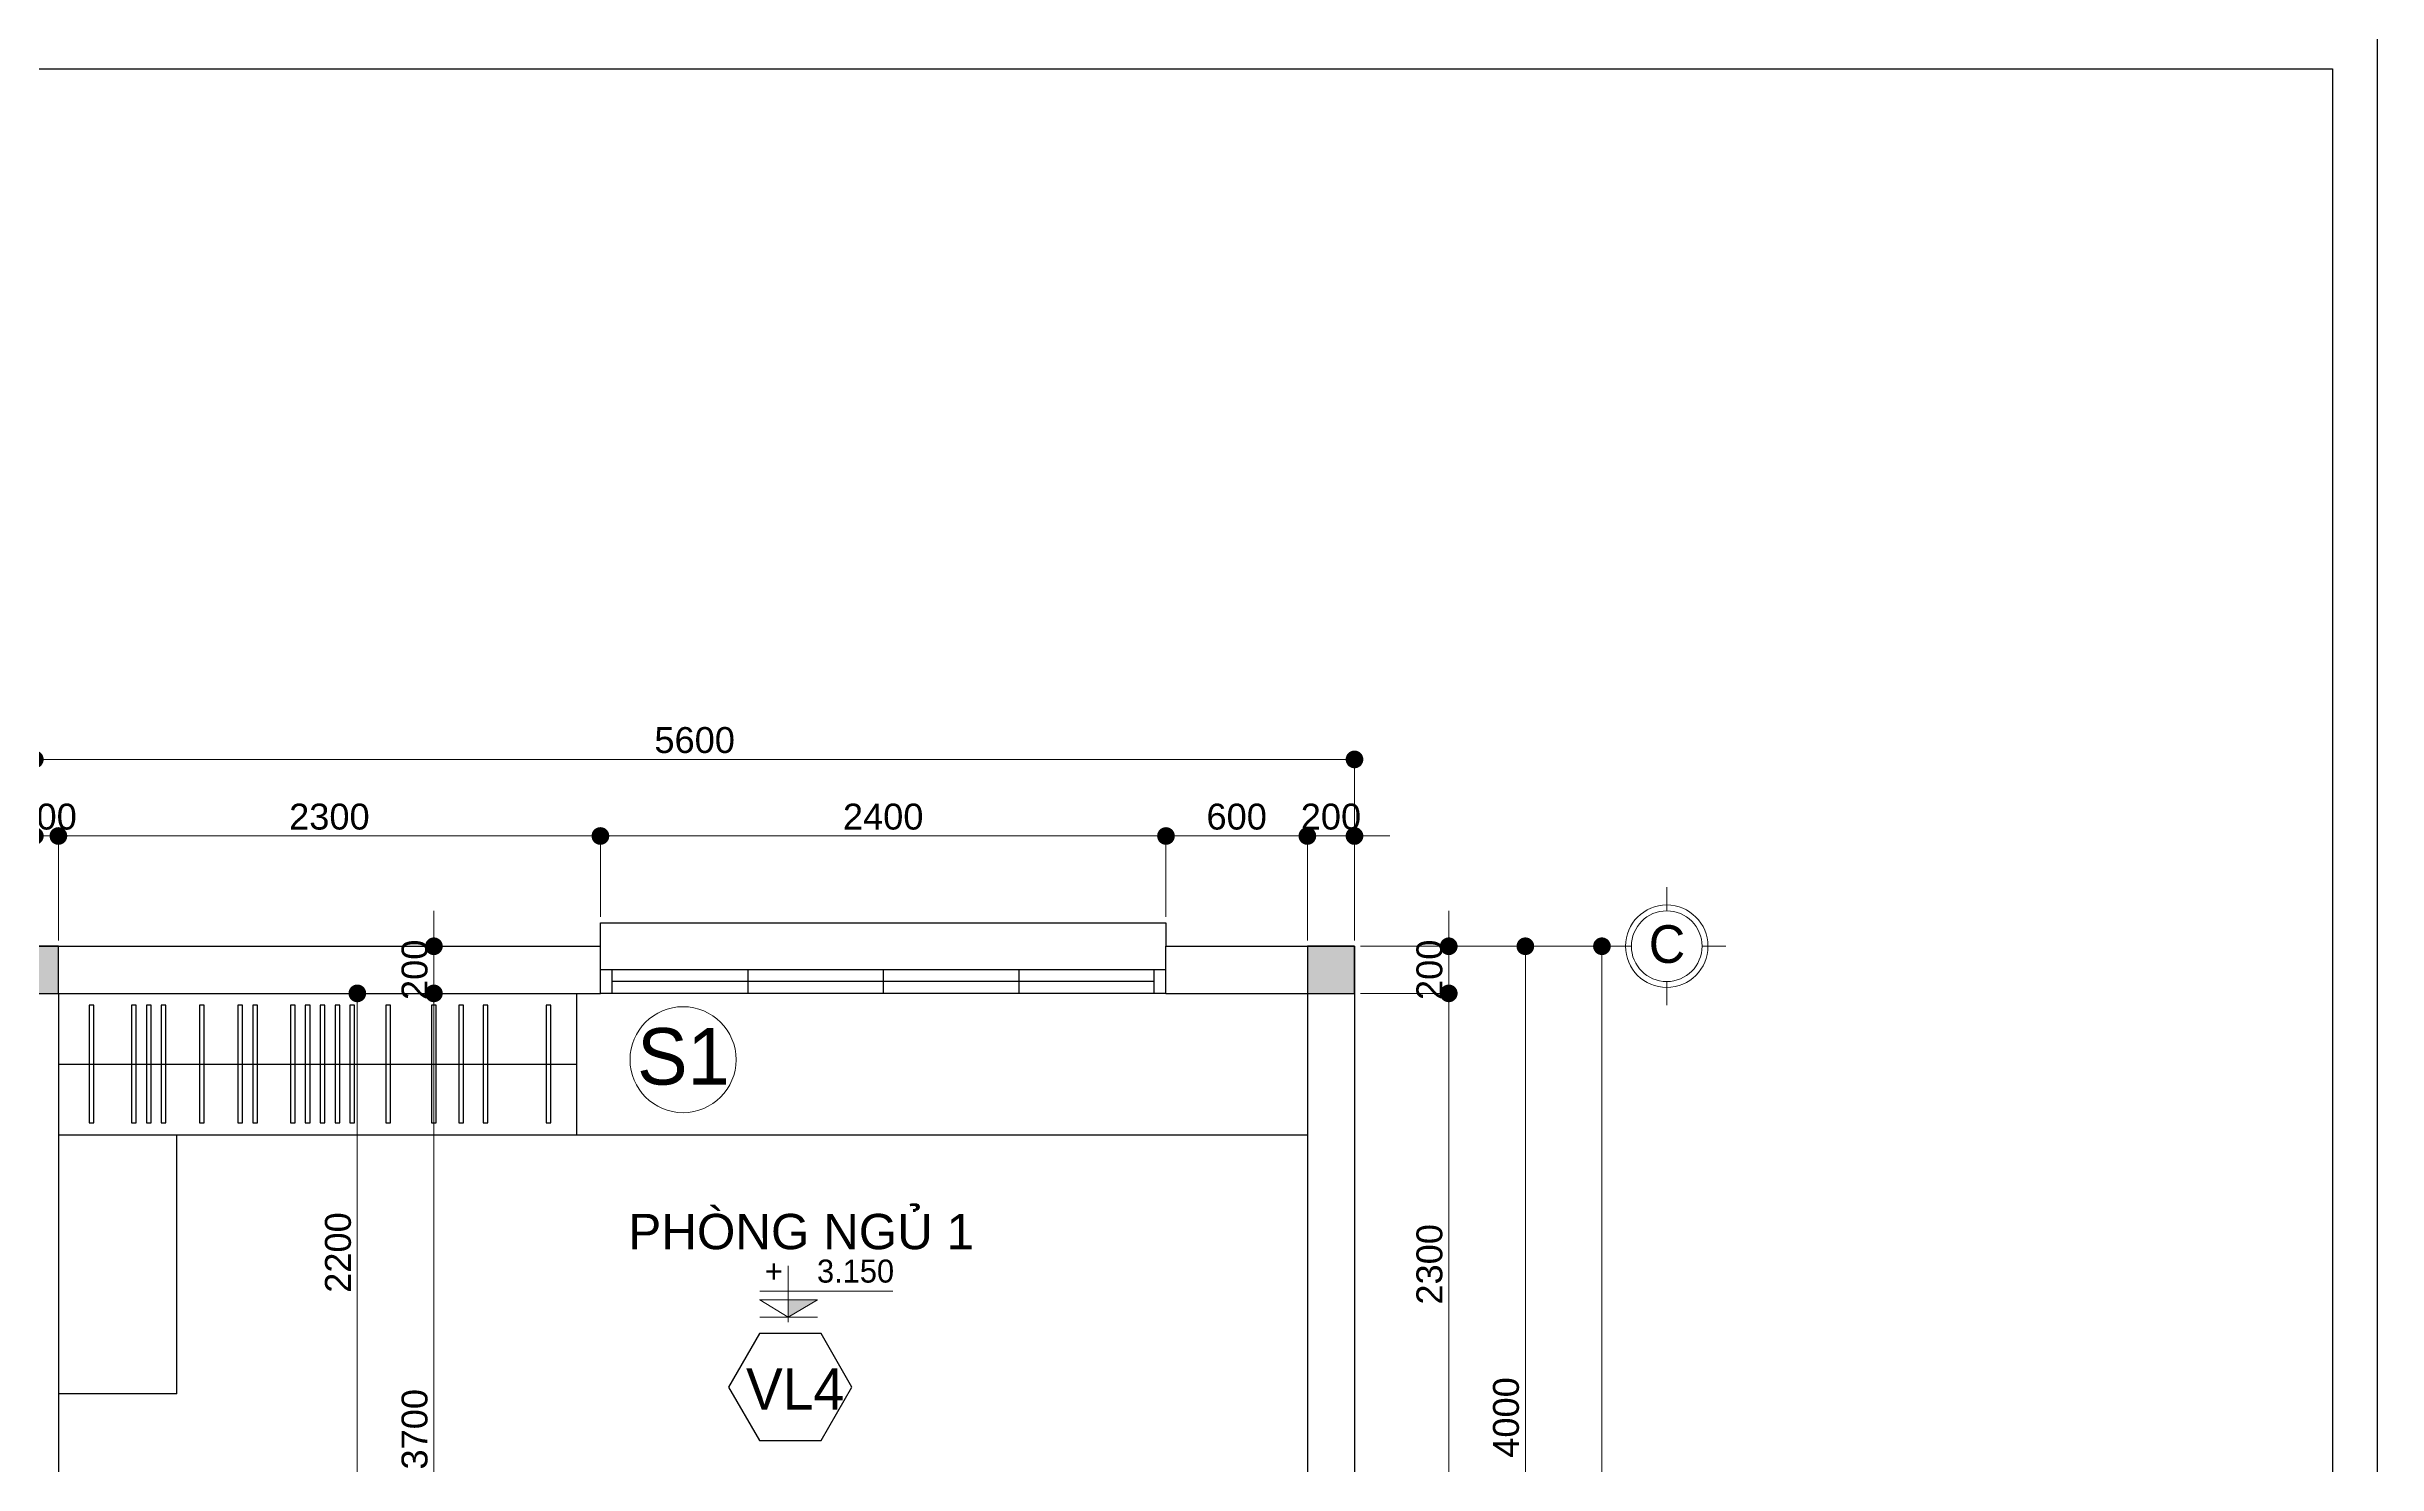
# Model space of a CAD drawing. Header units: millimetres. Extents: x -257631 to 60726, y -119421 to -4977.
# Drawn here: x -222865 to -203084, y -55350 to -43315 of the extents above; entities that cross this region are included whole.
import ezdxf
from ezdxf.enums import TextEntityAlignment as Align

# ---------------------------------------------------------------- set-up
doc = ezdxf.new("R2010")
doc.units = ezdxf.units.MM
doc.header["$LTSCALE"] = 400
doc.header["$MEASUREMENT"] = 0
doc.header["$PDMODE"] = 35
for name, color, linetype in [('DIM', 144, 'Continuous'), ('HACTH', 8, 'Continuous'), ('KHUNG', 5, 'Continuous'), ('net 2', 7, 'Continuous'), ('net 3', 144, 'Continuous'), ('NUOC', 2, 'Continuous'), ('THAY', 7, 'Continuous'), ('VTH-TRUC', 1, 'Continuous')]:
    doc.layers.add(name, color=color, linetype=linetype)
doc.layers.add('VTH- HATCH', color=8, linetype='Continuous', lineweight=9)
doc.layers.add('VTH-GHI CHU- KI HIEU', color=7, linetype='Continuous', lineweight=13)
doc.styles.add('100_dim', font='VAVOB.TTF', dxfattribs={"height": 220})
doc.styles.add('100_tieude', font='VAVOB.TTF', dxfattribs={"height": 500})
doc.styles.add('VNI-AVO', font='vhelven.ttf', dxfattribs={"height": 220})
doc.dimstyles.new('style-50', dxfattribs={"dimscale": 0, "dimtxt": 2.3, "dimasz": 150, "dimexe": 50, "dimexo": 50, "dimgap": 50, "dimtad": 1, "dimdec": 0, "dimlfac": 0.5, "dimzin": 9, "dimtxsty": 'VNI-AVO', "dimblk": 'DOT', "dimcen": 0, "dimdle": 150, "dimclrd": 146, "dimclre": 146, "dimclrt": 7, "dimadec": 0, "dimazin": 0, "dimtfac": 1, "dimtdec": 0, "dimtix": 1, "dimtmove": 2, "dimatfit": 3, "dimfxl": 0, "dimlwd": 13, "dimlwe": 13, "dimarcsym": 0})

# ---------------------------------------------------------------- blocks, each defined once
blk = doc.blocks.new('VL')
at = {"layer": 'NUOC'}
blk.add_lwpolyline([(508, -7), (246, 447), (-278, 447), (-540, -7), (-278, -461), (246, -461)], close=True, dxfattribs=at)
at = {"layer": 'VTH-TRUC', "color": 7, "style": '100_tieude'}
blk.add_attdef('VL1', text='', height=350, dxfattribs=at).set_placement((25, -22), align=Align.MIDDLE_CENTER)
blk = doc.blocks.new('VTH- COTE')
at = {"layer": 'VTH-GHI CHU- KI HIEU'}
blk.add_hatch(color=256, dxfattribs=at).paths.add_polyline_path([(0, 0), (40.7, 24.3), (0, 24.3)])
for p, q in [((0, 71.4), (0, -6.7)), ((-39.3, 36.3), (145.4, 36.3)), ((-39.7, 24.3), (40.7, 24.3)), ((-39.3, 24.3), (0, 0)), ((-39.3, 0), (40.7, 0)), ((40.7, 24.3), (0, 0))]:
    blk.add_line(p, q, dxfattribs=at)
at = {"layer": 'VTH-GHI CHU- KI HIEU', "style": '100_dim'}
blk.add_attdef('%%P0.000', text='', height=32, dxfattribs=at).set_placement((147, 64.1), align=Align.MIDDLE_RIGHT)
blk = doc.blocks.new('CUA')
at = {"layer": 'VTH-TRUC', "color": 2, "lineweight": 20}
blk.add_circle((0, 0), 350, dxfattribs=at)
at = {"layer": 'VTH-TRUC', "color": 7, "style": '100_tieude'}
blk.add_attdef('A', text='', height=373, rotation=270, dxfattribs=at).set_placement((22, -2), align=Align.MIDDLE_CENTER)
blk = doc.blocks.new('_Dot')
at = {"color": 0, "linetype": 'ByBlock', "lineweight": -2}
blk.add_line((-0.5, 0), (-1, 0), dxfattribs=at)
at = {"color": 0, "linetype": 'ByBlock', "lineweight": 100, "const_width": 0.5}
blk.add_lwpolyline([(-0.25, 0, 1), (0.25, 0, 1)], format="xyb", close=True, dxfattribs=at)
blk = doc.blocks.new('*D245')
at = {"layer": 'Defpoints', "color": 0}
for p in [(7917, 87738), (8804, 87738), (5617, 87338)]:
    blk.add_point(p, dxfattribs=at)
at = {"layer": 'HACTH', "color": 146, "lineweight": 13}
for p, q in [((8804, 87888), (8804, 88038)), ((7967, 87738), (8854, 87738)), ((8804, 87338), (8804, 87738)), ((5667, 87338), (8854, 87338)), ((8804, 87188), (8804, 87038))]:
    blk.add_line(p, q, dxfattribs=at)
at = {"layer": 'HACTH', "color": 146, "lineweight": 13, "xscale": 150, "yscale": 150, "zscale": 150}
for p, rotation in [((8804, 87738), 269.9999999999899), ((8804, 87338), 89.99999999998985)]:
    blk.add_blockref('_Dot', p, dxfattribs=dict(at, rotation=rotation))
at = {"layer": 'HACTH', "color": 7, "insert": (8641, 87538), "char_height": 220, "attachment_point": 5, "rotation": 90, "style": 'VNI-AVO'}
blk.add_mtext('200', dxfattribs=at)
blk = doc.blocks.new('*D244')
at = {"layer": 'Defpoints', "color": 0}
for p in [(5617, 87338), (8804, 87338), (7417, 79938)]:
    blk.add_point(p, dxfattribs=at)
at = {"layer": 'HACTH', "color": 146, "lineweight": 13}
for p, q in [((5667, 87338), (8854, 87338)), ((8804, 80088), (8804, 87188)), ((7467, 79938), (8854, 79938))]:
    blk.add_line(p, q, dxfattribs=at)
at = {"layer": 'HACTH', "color": 146, "lineweight": 13, "xscale": 150, "yscale": 150, "zscale": 150}
for p, rotation in [((8804, 87338), 89.99999999998987), ((8804, 79938), 269.9999999999899)]:
    blk.add_blockref('_Dot', p, dxfattribs=dict(at, rotation=rotation))
at = {"layer": 'HACTH', "color": 7, "insert": (8641, 83638), "char_height": 220, "attachment_point": 5, "rotation": 90, "style": 'VNI-AVO'}
blk.add_mtext('3700', dxfattribs=at)
blk = doc.blocks.new('*D243')
at = {"layer": 'Defpoints', "color": 0}
for p in [(5617, 87338), (8154, 87338), (5617, 82938)]:
    blk.add_point(p, dxfattribs=at)
at = {"layer": 'HACTH', "color": 146, "lineweight": 13}
for p, q in [((5667, 87338), (8204, 87338)), ((8154, 83088), (8154, 87188)), ((5667, 82938), (8204, 82938))]:
    blk.add_line(p, q, dxfattribs=at)
at = {"layer": 'HACTH', "color": 146, "lineweight": 13, "xscale": 150, "yscale": 150, "zscale": 150}
for p, rotation in [((8154, 87338), 89.99999999998987), ((8154, 82938), 269.9999999999899)]:
    blk.add_blockref('_Dot', p, dxfattribs=dict(at, rotation=rotation))
at = {"layer": 'HACTH', "color": 7, "insert": (7991, 85138), "char_height": 220, "attachment_point": 5, "rotation": 90, "style": 'VNI-AVO'}
blk.add_mtext('2200', dxfattribs=at)
blk = doc.blocks.new('*D181')
at = {"layer": 'Defpoints', "color": 0}
for p in [(5417, 89324), (5417, 87788), (16617, 87738)]:
    blk.add_point(p, dxfattribs=at)
at = {"layer": 'HACTH', "color": 146, "lineweight": 13}
for p, q in [((5417, 87838), (5417, 89374)), ((16467, 89324), (5567, 89324)), ((16617, 87788), (16617, 89374))]:
    blk.add_line(p, q, dxfattribs=at)
at = {"layer": 'HACTH', "color": 146, "lineweight": 13, "xscale": 150, "yscale": 150, "zscale": 150}
for p, rotation in [((5417, 89324), 179.9999999999899), ((16617, 89324), 359.9999999999899)]:
    blk.add_blockref('_Dot', p, dxfattribs=dict(at, rotation=rotation))
at = {"layer": 'HACTH', "color": 7, "insert": (11017, 89487), "char_height": 220, "attachment_point": 5, "style": 'VNI-AVO'}
blk.add_mtext('5600', dxfattribs=at)
blk = doc.blocks.new('*D178')
at = {"layer": 'Defpoints', "color": 0}
for p in [(16617, 88674), (16217, 87738), (16617, 87738)]:
    blk.add_point(p, dxfattribs=at)
at = {"layer": 'HACTH', "color": 146, "lineweight": 13}
for p, q in [((16067, 88674), (15917, 88674)), ((16217, 87788), (16217, 88724)), ((16217, 88674), (16617, 88674)), ((16617, 87788), (16617, 88724)), ((16767, 88674), (16917, 88674))]:
    blk.add_line(p, q, dxfattribs=at)
at = {"layer": 'HACTH', "color": 146, "lineweight": 13, "xscale": 150, "yscale": 150, "zscale": 150}
for p, rotation in [((16217, 88674), 359.9999999999899), ((16617, 88674), 179.9999999999899)]:
    blk.add_blockref('_Dot', p, dxfattribs=dict(at, rotation=rotation))
at = {"layer": 'HACTH', "color": 7, "insert": (16417, 88837), "char_height": 220, "attachment_point": 5, "style": 'VNI-AVO'}
blk.add_mtext('200', dxfattribs=at)
blk = doc.blocks.new('*D177')
at = {"layer": 'Defpoints', "color": 0}
for p in [(16217, 88674), (15017, 87938), (16217, 87738)]:
    blk.add_point(p, dxfattribs=at)
at = {"layer": 'HACTH', "color": 146, "lineweight": 13}
for p, q in [((15017, 87988), (15017, 88724)), ((15167, 88674), (16067, 88674)), ((16217, 87788), (16217, 88724))]:
    blk.add_line(p, q, dxfattribs=at)
at = {"layer": 'HACTH', "color": 146, "lineweight": 13, "xscale": 150, "yscale": 150, "zscale": 150}
for p, rotation in [((15017, 88674), 179.9999999999899), ((16217, 88674), 359.9999999999899)]:
    blk.add_blockref('_Dot', p, dxfattribs=dict(at, rotation=rotation))
at = {"layer": 'HACTH', "color": 7, "insert": (15617, 88837), "char_height": 220, "attachment_point": 5, "style": 'VNI-AVO'}
blk.add_mtext('600', dxfattribs=at)
blk = doc.blocks.new('*D176')
at = {"layer": 'Defpoints', "color": 0}
for p in [(15017, 88674), (10217, 87938), (15017, 87938)]:
    blk.add_point(p, dxfattribs=at)
at = {"layer": 'HACTH', "color": 146, "lineweight": 13}
for p, q in [((10217, 87988), (10217, 88724)), ((10367, 88674), (14867, 88674)), ((15017, 87988), (15017, 88724))]:
    blk.add_line(p, q, dxfattribs=at)
at = {"layer": 'HACTH', "color": 146, "lineweight": 13, "xscale": 150, "yscale": 150, "zscale": 150}
for p, rotation in [((10217, 88674), 179.9999999999899), ((15017, 88674), 359.9999999999899)]:
    blk.add_blockref('_Dot', p, dxfattribs=dict(at, rotation=rotation))
at = {"layer": 'HACTH', "color": 7, "insert": (12617, 88837), "char_height": 220, "attachment_point": 5, "style": 'VNI-AVO'}
blk.add_mtext('2400', dxfattribs=at)
blk = doc.blocks.new('*D175')
at = {"layer": 'Defpoints', "color": 0}
for p in [(10217, 88674), (10217, 87938), (5617, 87738)]:
    blk.add_point(p, dxfattribs=at)
at = {"layer": 'HACTH', "color": 146, "lineweight": 13}
for p, q in [((5617, 87788), (5617, 88724)), ((5767, 88674), (10067, 88674)), ((10217, 87988), (10217, 88724))]:
    blk.add_line(p, q, dxfattribs=at)
at = {"layer": 'HACTH', "color": 146, "lineweight": 13, "xscale": 150, "yscale": 150, "zscale": 150}
for p, rotation in [((5617, 88674), 179.9999999999899), ((10217, 88674), 359.9999999999899)]:
    blk.add_blockref('_Dot', p, dxfattribs=dict(at, rotation=rotation))
at = {"layer": 'HACTH', "color": 7, "insert": (7917, 88837), "char_height": 220, "attachment_point": 5, "style": 'VNI-AVO'}
blk.add_mtext('2300', dxfattribs=at)
blk = doc.blocks.new('*D174')
at = {"layer": 'Defpoints', "color": 0}
for p in [(5617, 88674), (5417, 87738), (5617, 87738)]:
    blk.add_point(p, dxfattribs=at)
at = {"layer": 'HACTH', "color": 146, "lineweight": 13}
for p, q in [((5267, 88674), (5117, 88674)), ((5417, 87788), (5417, 88724)), ((5417, 88674), (5617, 88674)), ((5617, 87788), (5617, 88724)), ((5767, 88674), (5917, 88674))]:
    blk.add_line(p, q, dxfattribs=at)
at = {"layer": 'HACTH', "color": 146, "lineweight": 13, "xscale": 150, "yscale": 150, "zscale": 150}
for p, rotation in [((5417, 88674), 359.9999999999899), ((5617, 88674), 179.9999999999899)]:
    blk.add_blockref('_Dot', p, dxfattribs=dict(at, rotation=rotation))
at = {"layer": 'HACTH', "color": 7, "insert": (5517, 88837), "char_height": 220, "attachment_point": 5, "style": 'VNI-AVO'}
blk.add_mtext('100', dxfattribs=at)
blk = doc.blocks.new('TRUC')
at = {"layer": 'KHUNG', "lineweight": 20}
blk.add_circle((0, -500), 300, dxfattribs=at)
at = {"layer": 'VTH-TRUC', "color": 2, "lineweight": 20}
for p, q in [((0, -200), (0, 0)), ((-300, -500), (-500, -500)), ((300, -500), (500, -500)), ((0, -800), (0, -1000))]:
    blk.add_line(p, q, dxfattribs=at)
blk.add_circle((0, -500), 350, dxfattribs=at)
at = {"layer": 'VTH-TRUC', "color": 7, "style": '100_tieude'}
blk.add_attdef('A', text='', height=320, dxfattribs=at).set_placement((2, -482), align=Align.MIDDLE_CENTER)
blk = doc.blocks.new('*D165')
at = {"layer": 'Defpoints', "color": 0}
for p in [(16617, 87738), (16667, 72738), (18717, 72738)]:
    blk.add_point(p, dxfattribs=at)
at = {"layer": 'HACTH', "color": 146, "lineweight": 13}
for p, q in [((16667, 87738), (18767, 87738)), ((18717, 87588), (18717, 72888)), ((16717, 72738), (18767, 72738))]:
    blk.add_line(p, q, dxfattribs=at)
at = {"layer": 'HACTH', "color": 146, "lineweight": 13, "xscale": 150, "yscale": 150, "zscale": 150}
for p, rotation in [((18717, 87738), 89.99999999998985), ((18717, 72738), 269.9999999999899)]:
    blk.add_blockref('_Dot', p, dxfattribs=dict(at, rotation=rotation))
at = {"layer": 'HACTH', "color": 7, "insert": (18554, 80238), "char_height": 220, "attachment_point": 5, "rotation": 90, "style": 'VNI-AVO'}
blk.add_mtext('7500', dxfattribs=at)
blk = doc.blocks.new('*D164')
at = {"layer": 'Defpoints', "color": 0}
for p in [(16617, 87738), (18067, 87738), (17067, 79738)]:
    blk.add_point(p, dxfattribs=at)
at = {"layer": 'HACTH', "color": 146, "lineweight": 13}
for p, q in [((16667, 87738), (18117, 87738)), ((18067, 79888), (18067, 87588)), ((17117, 79738), (18117, 79738))]:
    blk.add_line(p, q, dxfattribs=at)
at = {"layer": 'HACTH', "color": 146, "lineweight": 13, "xscale": 150, "yscale": 150, "zscale": 150}
for p, rotation in [((18067, 87738), 89.99999999998987), ((18067, 79738), 269.9999999999899)]:
    blk.add_blockref('_Dot', p, dxfattribs=dict(at, rotation=rotation))
at = {"layer": 'HACTH', "color": 7, "insert": (17904, 83738), "char_height": 220, "attachment_point": 5, "rotation": 90, "style": 'VNI-AVO'}
blk.add_mtext('4000', dxfattribs=at)
blk = doc.blocks.new('*D158')
at = {"layer": 'Defpoints', "color": 0}
for p in [(16617, 87338), (16817, 82738), (17417, 82738)]:
    blk.add_point(p, dxfattribs=at)
at = {"layer": 'HACTH', "color": 146, "lineweight": 13}
for p, q in [((16667, 87338), (17467, 87338)), ((17417, 87188), (17417, 82888)), ((16867, 82738), (17467, 82738))]:
    blk.add_line(p, q, dxfattribs=at)
at = {"layer": 'HACTH', "color": 146, "lineweight": 13, "xscale": 150, "yscale": 150, "zscale": 150}
for p, rotation in [((17417, 87338), 89.99999999998985), ((17417, 82738), 269.9999999999899)]:
    blk.add_blockref('_Dot', p, dxfattribs=dict(at, rotation=rotation))
at = {"layer": 'HACTH', "color": 7, "insert": (17254, 85038), "char_height": 220, "attachment_point": 5, "rotation": 90, "style": 'VNI-AVO'}
blk.add_mtext('2300', dxfattribs=at)
blk = doc.blocks.new('*D157')
at = {"layer": 'Defpoints', "color": 0}
for p in [(16617, 87738), (16617, 87338), (17417, 87338)]:
    blk.add_point(p, dxfattribs=at)
at = {"layer": 'HACTH', "color": 146, "lineweight": 13}
for p, q in [((17417, 87888), (17417, 88038)), ((16667, 87738), (17467, 87738)), ((17417, 87738), (17417, 87338)), ((16667, 87338), (17467, 87338)), ((17417, 87188), (17417, 87038))]:
    blk.add_line(p, q, dxfattribs=at)
at = {"layer": 'HACTH', "color": 146, "lineweight": 13, "xscale": 150, "yscale": 150, "zscale": 150}
for p, rotation in [((17417, 87738), 269.9999999999899), ((17417, 87338), 89.99999999998987)]:
    blk.add_blockref('_Dot', p, dxfattribs=dict(at, rotation=rotation))
at = {"layer": 'HACTH', "color": 7, "insert": (17254, 87538), "char_height": 220, "attachment_point": 5, "rotation": 90, "style": 'VNI-AVO'}
blk.add_mtext('200', dxfattribs=at)

msp = doc.modelspace()

# ---------------------------------------------------------------- hatches: boundary and pattern name
at = {"layer": 'KHUNG'}
h = msp.add_hatch(color=256, dxfattribs=at)
h.paths.add_polyline_path([(-239964.7, -50951.7), (-240364.7, -50951.7), (-240364.7, -51351.7), (-239964.7, -51351.7)])
h.paths.add_polyline_path([(-239964.7, -58751.7), (-240364.7, -58751.7), (-240364.7, -59151.7), (-239964.7, -59151.7)])
h.paths.add_polyline_path([(-243364.7, -58751.7), (-243764.7, -58751.7), (-243764.7, -59151.7), (-243364.7, -59151.7)])
h.paths.add_polyline_path([(-243364.7, -65551.7), (-243764.7, -65551.7), (-243764.7, -65951.7), (-243364.7, -65951.7)])
h.paths.add_polyline_path([(-239964.7, -65551.7), (-240364.7, -65551.7), (-240364.7, -65951.7), (-239964.7, -65951.7)])
h.paths.add_polyline_path([(-230764.7, -65551.7), (-231164.7, -65551.7), (-231164.7, -65951.7), (-230764.7, -65951.7)])
h.paths.add_polyline_path([(-230764.7, -58751.2), (-231164.7, -58751.2), (-231164.7, -59151.2), (-230764.7, -59151.2)])
h.paths.add_polyline_path([(-230764.7, -50951.7), (-231164.7, -50951.7), (-231164.7, -51351.7), (-230764.7, -51351.7)])
h.paths.add_polyline_path([(-222764.7, -50951.7), (-223164.7, -50951.7), (-223164.7, -51351.7), (-222964.7, -51351.7), (-222764.7, -51351.7)])
h.paths.add_polyline_path([(-222764.7, -58751.2), (-223164.7, -58751.2), (-223164.7, -59151.2), (-222764.7, -59151.2)])
h.paths.add_polyline_path([(-222764.7, -65551.7), (-223164.7, -65551.7), (-223164.7, -65951.7), (-222764.7, -65951.7)])
h.paths.add_polyline_path([(-211764.7, -65551.2), (-212164.7, -65551.2), (-212164.7, -65551.7), (-212164.7, -65951.2), (-211764.7, -65951.2)])
h.paths.add_polyline_path([(-211764.7, -58751.2), (-212164.7, -58751.2), (-212164.7, -59151.2), (-211764.7, -59151.2)])
h.paths.add_polyline_path([(-211764.7, -50951.7), (-212164.7, -50951.7), (-212164.7, -51351.7), (-211764.7, -51351.7)])

# ---------------------------------------------------------------- linework, layer by layer
at = {"layer": 'HACTH'}
msp.add_lwpolyline([(-255845.5, -81273.1), (-203083.6, -81273.1), (-203083.6, -43125.1), (-255845.5, -43125.1)], close=True, dxfattribs=at)
at = {"layer": 'KHUNG'}
msp.add_lwpolyline([(-254468.7, -43504.7), (-203463.2, -43504.7), (-203463.2, -75910.6)], dxfattribs=at)
for points in [[(-254468.7, -43504.7), (-203463.2, -43504.7), (-203463.2, -75910.6), (-254468.7, -75910.6)], [(-223164.7, -51351.7), (-222764.7, -51351.7), (-222764.7, -50951.7), (-223164.7, -50951.7)], [(-212164.7, -51351.7), (-211764.7, -51351.7), (-211764.7, -50951.7), (-212164.7, -50951.7)]]:
    msp.add_lwpolyline(points, close=True, dxfattribs=at)
at = {"layer": 'net 2'}
for p, q in [((-224964.7, -50951.7), (-222764.7, -50951.7)), ((-222764.7, -50951.7), (-218164.7, -50951.7)), ((-218164.7, -51351.7), (-218164.7, -50951.7)), ((-213364.7, -50951.7), (-211764.7, -50951.7)), ((-213364.7, -51351.7), (-213364.7, -50951.7)), ((-211764.7, -50951.7), (-211764.7, -55951.7)), ((-222764.7, -51351.7), (-218164.7, -51351.7)), ((-222764.7, -51351.7), (-222764.7, -55751.7)), ((-213364.7, -51351.7), (-212164.7, -51351.7)), ((-212164.7, -51351.7), (-212164.7, -55951.7)), ((-222764.7, -54751.7), (-222764.7, -55751.7))]:
    msp.add_line(p, q, dxfattribs=at)
at = {"layer": 'net 3'}
for p, q in [((-213364.7, -51151.7), (-218164.7, -51151.7)), ((-218064.7, -51351.7), (-218064.7, -51151.7)), ((-216914.7, -51151.7), (-216914.7, -51351.7)), ((-215764.7, -51151.7), (-215764.7, -51351.7)), ((-214614.7, -51151.7), (-214614.7, -51351.7)), ((-213464.7, -51351.7), (-213464.7, -51151.7)), ((-218364.7, -52551.7), (-218364.7, -51351.7)), ((-213364.7, -51351.7), (-218164.7, -51351.7)), ((-213464.7, -51251.7), (-218064.7, -51251.7)), ((-222764.7, -51951.7), (-218364.7, -51951.7)), ((-222764.7, -52551.7), (-217664.7, -52551.7)), ((-221758.2, -54751.7), (-221758.2, -52551.7)), ((-217664.7, -52551.7), (-212164.7, -52551.7)), ((-221758.2, -54751.7), (-222764.7, -54751.7))]:
    msp.add_line(p, q, dxfattribs=at)
msp.add_lwpolyline([(-218164.7, -50951.7), (-218164.7, -50751.7), (-213364.7, -50751.7), (-213364.7, -50751.7), (-213364.7, -50951.7)], dxfattribs=at)
for points in [[(-222502.9, -51451.7), (-222502.9, -52451.7), (-222462.9, -52451.7), (-222462.9, -51451.7)], [(-222144, -51451.7), (-222144, -52451.7), (-222104, -52451.7), (-222104, -51451.7)], [(-222017.9, -51451.7), (-222017.9, -52451.7), (-221977.9, -52451.7), (-221977.9, -51451.7)], [(-221891.8, -51451.7), (-221891.8, -52451.7), (-221851.8, -52451.7), (-221851.8, -51451.7)], [(-221567.5, -51451.7), (-221567.5, -52451.7), (-221527.5, -52451.7), (-221527.5, -51451.7)], [(-221241.2, -51451.7), (-221241.2, -52451.7), (-221201.2, -52451.7), (-221201.2, -51451.7)], [(-221115.1, -51451.7), (-221115.1, -52451.7), (-221075.1, -52451.7), (-221075.1, -51451.7)], [(-220795.2, -51451.7), (-220795.2, -52451.7), (-220755.2, -52451.7), (-220755.2, -51451.7)], [(-220669.2, -51451.7), (-220669.2, -52451.7), (-220629.2, -52451.7), (-220629.2, -51451.7)], [(-220543.1, -51451.7), (-220543.1, -52451.7), (-220503.1, -52451.7), (-220503.1, -51451.7)], [(-220417, -51451.7), (-220417, -52451.7), (-220377, -52451.7), (-220377, -51451.7)], [(-220290.9, -51451.7), (-220290.9, -52451.7), (-220250.9, -52451.7), (-220250.9, -51451.7)], [(-219986.3, -51451.7), (-219986.3, -52451.7), (-219946.3, -52451.7), (-219946.3, -51451.7)], [(-219599.4, -51451.7), (-219599.4, -52451.7), (-219559.4, -52451.7), (-219559.4, -51451.7)], [(-219365.8, -51451.7), (-219365.8, -52451.7), (-219325.8, -52451.7), (-219325.8, -51451.7)], [(-219159, -51451.7), (-219159, -52451.7), (-219119, -52451.7), (-219119, -51451.7)], [(-218625.9, -51451.7), (-218625.9, -52451.7), (-218585.9, -52451.7), (-218585.9, -51451.7)]]:
    msp.add_lwpolyline(points, close=True, dxfattribs=at)

# ---------------------------------------------------------------- block references
at = {"layer": 'DIM', "linetype": 'Continuous'}
msp.add_blockref('VL', (-216537.7, -54687.1), dxfattribs=at).add_auto_attribs({'VL1': 'VL4'})
at = {"layer": 'net 2', "linetype": 'Continuous'}
msp.add_blockref('TRUC', (-209114.7, -50451.2), dxfattribs=at).add_auto_attribs({'A': 'C'})
at = {"layer": 'VTH- HATCH', "xscale": 1.285714285710128, "yscale": 1.285714285710128, "zscale": 1.285714285714286, "rotation": 90}
msp.add_blockref('CUA', (-217463.3, -51914.4), dxfattribs=at).add_auto_attribs({'A': 'S1'})
at = {"layer": 'VTH-GHI CHU- KI HIEU', "xscale": 6.111111111007631, "yscale": 6.111111111007631, "zscale": 6.111111110977719}
msp.add_blockref('VTH- COTE', (-216570.6, -54100.6), dxfattribs=at).add_auto_attribs({'%%P0.000': '+    3.150'})

# ---------------------------------------------------------------- texts
at = {"layer": 'THAY', "ltscale": 5, "insert": (-216460.8, -53375.5), "char_height": 300, "attachment_point": 5, "style": 'VNI-AVO'}
msp.add_mtext('PHOØNG NGUÛ 1', dxfattribs=at)

# ---------------------------------------------------------------- dimensions: what is measured, and where the dimension line sits
at = {"layer": 'HACTH'}
for base, p1, p2, picture, middle in [((-222964.7, -49365.9), (-211764.7, -50951.7), (-222964.7, -50901.7), '*D181', (-217364.7, -49202.9)), ((-222764.7, -50015.9), (-222964.7, -50951.7), (-222764.7, -50951.7), '*D174', (-222864.7, -49852.9)), ((-218164.7, -50015.9), (-222764.7, -50951.7), (-218164.7, -50751.7), '*D175', (-220464.7, -49852.9)), ((-213364.7, -50015.9), (-218164.7, -50751.7), (-213364.7, -50751.7), '*D176', (-215764.7, -49852.9)), ((-212164.7, -50015.9), (-213364.7, -50751.7), (-212164.7, -50951.7), '*D177', (-212764.7, -49852.9)), ((-211764.7, -50015.9), (-212164.7, -50951.7), (-211764.7, -50951.7), '*D178', (-211964.7, -49852.9))]:
    dim = msp.add_linear_dim(base=base, p1=p1, p2=p2, dimstyle='style-50', override={"dimscale": 1}, dxfattribs=at)
    dim.commit()
    dim.dimension.update_dxf_attribs({"geometry": picture, "text_midpoint": middle, "insert": (-228381.8, -138689.6)})
for base, p1, p2, picture, middle in [((-219578.2, -50951.7), (-222764.7, -51351.7), (-220464.7, -50951.7), '*D245', (-219741.3, -51151.7)), ((-210964.7, -51351.7), (-211764.7, -50951.7), (-211764.7, -51351.7), '*D157', (-211127.8, -51151.7)), ((-209664.7, -65951.2), (-211764.7, -50951.7), (-211714.7, -65951.2), '*D165', (-209827.8, -58451.5)), ((-210314.7, -50951.7), (-211314.7, -58951.2), (-211764.7, -50951.7), '*D164', (-210477.8, -54951.5)), ((-219578.2, -51351.7), (-220964.7, -58751.7), (-222764.7, -51351.7), '*D244', (-219741.3, -55051.7)), ((-220228.2, -51351.7), (-222764.7, -55751.7), (-222764.7, -51351.7), '*D243', (-220391.3, -53551.7)), ((-210964.7, -55951.7), (-211764.7, -51351.7), (-211564.7, -55951.7), '*D158', (-211127.8, -53651.7))]:
    dim = msp.add_linear_dim(base=base, p1=p1, p2=p2, angle=90, dimstyle='style-50', override={"dimscale": 1}, dxfattribs=at)
    dim.commit()
    dim.dimension.update_dxf_attribs({"geometry": picture, "text_midpoint": middle, "insert": (-228381.8, -138689.6)})

doc.saveas('drawing.dxf')
